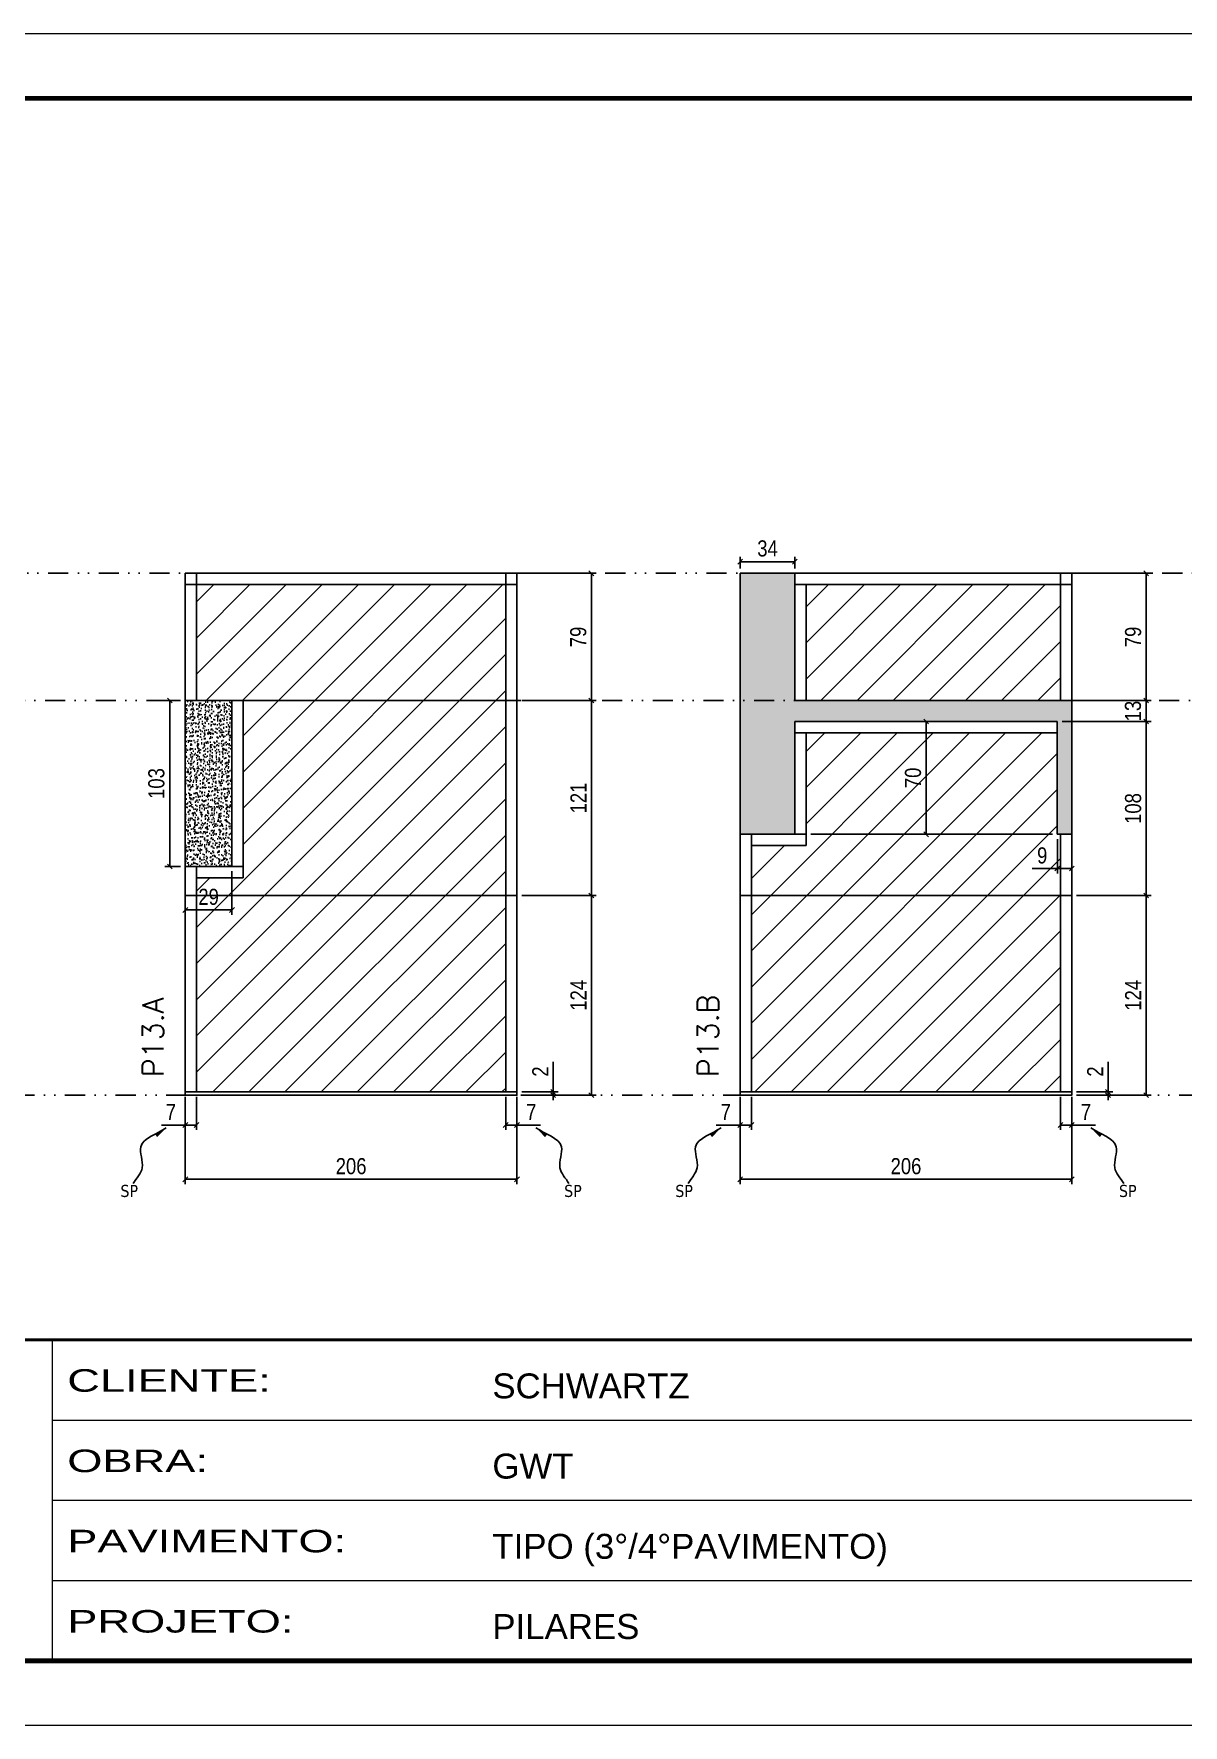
# Model space of a CAD drawing. Extents: x 13770 to 23315, y 867 to 16997.
# Drawn here: x 19568 to 20282, y 11204 to 12254 of the extents above; entities that cross this region are included whole.
import ezdxf

# ---------------------------------------------------------------- set-up
doc = ezdxf.new("R2010")
doc.units = 0
for name, pattern in [('CONTINUO', [0]), ('DASHED', [0.75, 0.5, -0.25]), ('DIVIDE2', [0.625, 0.25, -0.125, 0, -0.125, 0, -0.125]), ('HIDDEN', [0.375, 0.25, -0.125])]:
    doc.linetypes.add(name, pattern=pattern)
for name, color, linetype in [('COTA', 241, 'Continuous'), ('Nível', 160, 'Continuous'), ('Painéis', 200, 'Continuous'), ('SARR_2.2x7', 40, 'Continuous'), ('Sarrafo de Pressão', 42, 'HIDDEN'), ('texto', 7, 'Continuous')]:
    doc.layers.add(name, color=color, linetype=linetype)
for name, color, linetype, lineweight in [('Folhas', 255, 'Continuous', 9), ('Hachura', 251, 'Continuous', 9), ('SARRAFO DE PRESSAO', 251, 'DASHED', 9), ('Texto Seção', 7, 'Continuous', 15)]:
    doc.layers.add(name, color=color, linetype=linetype, lineweight=lineweight)
doc.styles.add('ARIAL', font='arial.ttf')
doc.styles.add('COTA TECNICA', font='techl___.ttf', dxfattribs={"height": 10})
doc.styles.add('COTA TECNICA-50', font='techl___.ttf', dxfattribs={"height": 10})
doc.styles.add('REGUA-120', font='ROMANS.shx', dxfattribs={"height": 15})
doc.styles.get("Standard").update_dxf_attribs({"font": 'arial.ttf'})
doc.styles.add('Tecnologia', font='')
doc.styles.get('Tecnologia').set_extended_font_data('Forgotten Futurist')
doc.dimstyles.new('COTA PAINEL-50', dxfattribs={"dimtxt": 10, "dimasz": 3, "dimexe": 3, "dimexo": 3, "dimgap": 3, "dimtad": 1, "dimdec": 1, "dimzin": 12, "dimdsep": 46, "dimtxsty": 'COTA TECNICA-50', "dimblk1": 'OBLIQUE', "dimblk2": 'OBLIQUE', "dimsah": 1, "dimcen": 0.9, "dimclrd": 4, "dimclre": 4, "dimclrt": 240, "dimadec": 1, "dimazin": 3, "dimtfac": 1, "dimtdec": 1, "dimtmove": 0, "dimatfit": 3, "dimfxl": 1, "dimtolj": 1, "dimtzin": 12, "dimarcsym": 0})
doc.dimstyles.new('PAINEL', dxfattribs={"dimtxt": 10, "dimasz": 3, "dimexe": 3, "dimexo": 3, "dimgap": 3, "dimtad": 1, "dimdec": 1, "dimzin": 12, "dimdsep": 46, "dimtxsty": 'COTA TECNICA', "dimblk1": 'OBLIQUE', "dimblk2": 'OBLIQUE', "dimsah": 1, "dimcen": 0.9, "dimclrd": 4, "dimclre": 4, "dimclrt": 240, "dimadec": 1, "dimazin": 3, "dimtfac": 1, "dimtdec": 1, "dimtmove": 0, "dimatfit": 3, "dimfxl": 1, "dimtolj": 1, "dimtzin": 12, "dimarcsym": 0})
doc.dimstyles.get("Standard").update_dxf_attribs({"dimtxt": 0.18, "dimasz": 0.18, "dimexe": 0.18, "dimexo": 0.0625, "dimgap": 0.09, "dimtad": 0, "dimtih": 1, "dimtoh": 1, "dimdec": 4, "dimzin": 0, "dimdsep": 46, "dimtxsty": 'Standard', "dimcen": 0.09, "dimadec": 0, "dimazin": 0, "dimtfac": 1, "dimtdec": 4, "dimtofl": 0, "dimtmove": 0, "dimatfit": 3, "dimfxl": 1, "dimtolj": 1, "dimtzin": 0, "dimarcsym": 0})

# ---------------------------------------------------------------- blocks, each defined once
blk = doc.blocks.new('9999999999')
at = {"color": 30, "linetype": 'CONTINUO'}
for p, q in [((98564.6, 34230.2), (98564.6, 34429.4)), ((98564.6, 34379.6), (99584, 34379.6)), ((98564.6, 34329.8), (99488, 34329.8)), ((98564.6, 34280), (99488, 34280))]:
    blk.add_line(p, q, dxfattribs=at)
at = {"color": 30, "linetype": 'CONTINUO', "const_width": 2}
blk.add_lwpolyline([(99584, 34230.2), (99584, 34414.4, 0.414214), (99569, 34429.4), (98229, 34429.4, 0.414214), (98214, 34414.4), (98214, 34245.2, 0.414214), (98229, 34230.2), (99584, 34230.2)], format="xyb", dxfattribs=at)
at = {"layer": 'Folhas'}
blk.add_lwpolyline([(98139, 34190.2), (99624, 34190.2), (99624, 35240.2), (98139, 35240.2)], close=True, dxfattribs=at)
at = {"layer": 'Folhas', "color": 30, "const_width": 3}
blk.add_lwpolyline([(98214, 34230.2), (99584, 34230.2), (99584, 35200.2), (98214, 35200.2)], close=True, dxfattribs=at)
at = {"color": 7, "linetype": 'Continuous', "ltscale": 5, "style": 'ARIAL'}
for s, height, p in [('SCHWARTZ', 15.48, (98837.7, 34393.1)), ('GWT', 15.48, (98837.7, 34343.3)), ('TIPO (3°/4°PAVIMENTO)', 15.483, (98837.7, 34293.5)), ('PILARES', 15.48, (98837.7, 34243.7))]:
    blk.add_text(s, height=height, dxfattribs=at).set_placement(p)
at = {"layer": 'Folhas', "color": 7, "style": 'Tecnologia', "width": 1.5}
for s, p in [('CLIENTE:', (98573.7, 34397.2)), ('OBRA:', (98573.7, 34347.3)), ('PAVIMENTO:', (98573.7, 34297.5)), ('PROJETO:', (98573.7, 34247.7))]:
    blk.add_text(s, height=14, dxfattribs=at).set_placement(p)
blk = doc.blocks.new('_Oblique')
at = {"color": 0, "linetype": 'ByBlock', "lineweight": -2}
blk.add_line((-0.5, -0.5), (0.5, 0.5), dxfattribs=at)
blk = doc.blocks.new('*D323')
at = {"layer": 'COTA', "color": 4, "lineweight": -2, "transparency": 16777216}
for p, q in [((19662.5, 11594.3), (19662.5, 11540.1)), ((19868.5, 11594.3), (19868.5, 11540.1)), ((19662.5, 11543.1), (19868.5, 11543.1))]:
    blk.add_line(p, q, dxfattribs=at)
at = {"layer": 'Defpoints', "color": 0, "transparency": 16777216}
for p in [(19662.5, 11597.3), (19868.5, 11597.3), (19868.5, 11543.1)]:
    blk.add_point(p, dxfattribs=at)
at = {"layer": 'COTA', "color": 4, "lineweight": -2, "transparency": 16777216, "xscale": 3, "yscale": 3, "zscale": 3, "rotation": 180}
blk.add_blockref('_Oblique', (19662.5, 11543.1), dxfattribs=at)
at = {"layer": 'COTA', "color": 4, "lineweight": -2, "transparency": 16777216, "xscale": 3, "yscale": 3, "zscale": 3}
blk.add_blockref('_Oblique', (19868.5, 11543.1), dxfattribs=at)
at = {"layer": 'COTA', "color": 240, "transparency": 16777216, "insert": (19765.5, 11551.2), "char_height": 10, "attachment_point": 5, "style": 'COTA TECNICA'}
blk.add_mtext('\\A1;206', dxfattribs=at)
blk = doc.blocks.new('*D324')
at = {"layer": 'COTA', "color": 4, "lineweight": -2, "transparency": 16777216}
for p, q in [((19871.5, 11719.3), (19917.7, 11719.3)), ((19914.7, 11595.3), (19914.7, 11719.3)), ((19871.5, 11595.3), (19917.7, 11595.3))]:
    blk.add_line(p, q, dxfattribs=at)
at = {"layer": 'Defpoints', "color": 0, "transparency": 16777216}
for p in [(19868.5, 11719.3), (19914.7, 11719.3), (19868.5, 11595.3)]:
    blk.add_point(p, dxfattribs=at)
at = {"layer": 'COTA', "color": 4, "lineweight": -2, "transparency": 16777216, "xscale": 3, "yscale": 3, "zscale": 3}
for p, rotation in [((19914.7, 11719.3), 90), ((19914.7, 11595.3), 270)]:
    blk.add_blockref('_Oblique', p, dxfattribs=dict(at, rotation=rotation))
at = {"layer": 'COTA', "color": 240, "transparency": 16777216, "insert": (19906.7, 11657.3), "char_height": 10, "attachment_point": 5, "rotation": 90, "style": 'COTA TECNICA-50'}
blk.add_mtext('\\A1;124', dxfattribs=at)
blk = doc.blocks.new('*D325')
at = {"layer": 'COTA', "color": 4, "lineweight": -2, "transparency": 16777216}
for p, q in [((19891, 11597.3), (19891, 11616.1)), ((19871.5, 11597.3), (19894, 11597.3)), ((19871.5, 11595.3), (19894, 11595.3)), ((19891, 11595.3), (19891, 11597.3)), ((19891, 11595.3), (19891, 11592.3))]:
    blk.add_line(p, q, dxfattribs=at)
at = {"layer": 'Defpoints', "color": 0, "transparency": 16777216}
for p in [(19868.5, 11597.3), (19868.5, 11595.3), (19891, 11595.3)]:
    blk.add_point(p, dxfattribs=at)
at = {"layer": 'COTA', "color": 4, "lineweight": -2, "transparency": 16777216, "xscale": 3, "yscale": 3, "zscale": 3}
for p, rotation in [((19891, 11597.3), 270), ((19891, 11595.3), 90)]:
    blk.add_blockref('_Oblique', p, dxfattribs=dict(at, rotation=rotation))
at = {"layer": 'COTA', "color": 240, "transparency": 16777216, "insert": (19883, 11610), "char_height": 10, "attachment_point": 5, "rotation": 90, "style": 'COTA TECNICA-50'}
blk.add_mtext('\\A1;2', dxfattribs=at)
blk = doc.blocks.new('*D326')
at = {"layer": 'COTA', "color": 4, "lineweight": -2, "transparency": 16777216}
for p, q in [((19662.5, 11592.3), (19662.5, 11573.8)), ((19669.5, 11594.3), (19669.5, 11573.8)), ((19662.5, 11576.8), (19647.8, 11576.8)), ((19669.5, 11576.8), (19662.5, 11576.8))]:
    blk.add_line(p, q, dxfattribs=at)
at = {"layer": 'Defpoints', "color": 0, "transparency": 16777216}
for p in [(19662.5, 11595.3), (19669.5, 11597.3), (19662.5, 11576.8)]:
    blk.add_point(p, dxfattribs=at)
at = {"layer": 'COTA', "color": 4, "lineweight": -2, "transparency": 16777216, "xscale": 3, "yscale": 3, "zscale": 3, "rotation": 180}
blk.add_blockref('_Oblique', (19662.5, 11576.8), dxfattribs=at)
at = {"layer": 'COTA', "color": 4, "lineweight": -2, "transparency": 16777216, "xscale": 3, "yscale": 3, "zscale": 3}
blk.add_blockref('_Oblique', (19669.5, 11576.8), dxfattribs=at)
at = {"layer": 'COTA', "color": 240, "transparency": 16777216, "insert": (19653.6, 11584.9), "char_height": 10, "attachment_point": 5, "style": 'COTA TECNICA-50'}
blk.add_mtext('\\A1;7', dxfattribs=at)
blk = doc.blocks.new('*D327')
at = {"layer": 'COTA', "color": 4, "lineweight": -2, "transparency": 16777216}
for p, q in [((19861.5, 11594.3), (19861.5, 11573.8)), ((19868.5, 11592.3), (19868.5, 11573.8)), ((19861.5, 11576.8), (19868.5, 11576.8)), ((19868.5, 11576.8), (19883.2, 11576.8))]:
    blk.add_line(p, q, dxfattribs=at)
at = {"layer": 'Defpoints', "color": 0, "transparency": 16777216}
for p in [(19861.5, 11597.3), (19868.5, 11595.3), (19868.5, 11576.8)]:
    blk.add_point(p, dxfattribs=at)
at = {"layer": 'COTA', "color": 4, "lineweight": -2, "transparency": 16777216, "xscale": 3, "yscale": 3, "zscale": 3, "rotation": 180}
blk.add_blockref('_Oblique', (19861.5, 11576.8), dxfattribs=at)
at = {"layer": 'COTA', "color": 4, "lineweight": -2, "transparency": 16777216, "xscale": 3, "yscale": 3, "zscale": 3}
blk.add_blockref('_Oblique', (19868.5, 11576.8), dxfattribs=at)
at = {"layer": 'COTA', "color": 240, "transparency": 16777216, "insert": (19877.4, 11584.9), "char_height": 10, "attachment_point": 5, "style": 'COTA TECNICA-50'}
blk.add_mtext('\\A1;7', dxfattribs=at)
blk = doc.blocks.new('*D328')
at = {"layer": 'COTA', "color": 4, "lineweight": -2, "transparency": 16777216}
for p, q in [((19659.5, 11840.3), (19649.9, 11840.3)), ((19652.9, 11737.3), (19652.9, 11840.3)), ((19659.5, 11737.3), (19649.9, 11737.3))]:
    blk.add_line(p, q, dxfattribs=at)
at = {"layer": 'Defpoints', "color": 0, "transparency": 16777216}
for p in [(19652.9, 11840.3), (19662.5, 11840.3), (19662.5, 11737.3)]:
    blk.add_point(p, dxfattribs=at)
at = {"layer": 'COTA', "color": 4, "lineweight": -2, "transparency": 16777216, "xscale": 3, "yscale": 3, "zscale": 3}
for p, rotation in [((19652.9, 11840.3), 90), ((19652.9, 11737.3), 270)]:
    blk.add_blockref('_Oblique', p, dxfattribs=dict(at, rotation=rotation))
at = {"layer": 'COTA', "color": 240, "transparency": 16777216, "insert": (19644.6, 11788.8), "char_height": 10, "attachment_point": 5, "rotation": 90, "style": 'COTA TECNICA'}
blk.add_mtext('\\A1;103', dxfattribs=at)
blk = doc.blocks.new('*D329')
at = {"layer": 'COTA', "color": 4, "lineweight": -2, "transparency": 16777216}
for p, q in [((19662.5, 11734.3), (19662.5, 11707.3)), ((19691.5, 11734.3), (19691.5, 11707.3)), ((19691.5, 11710.3), (19662.5, 11710.3))]:
    blk.add_line(p, q, dxfattribs=at)
at = {"layer": 'Defpoints', "color": 0, "transparency": 16777216}
for p in [(19662.5, 11737.3), (19691.5, 11737.3), (19662.5, 11710.3)]:
    blk.add_point(p, dxfattribs=at)
at = {"layer": 'COTA', "color": 4, "lineweight": -2, "transparency": 16777216, "xscale": 3, "yscale": 3, "zscale": 3, "rotation": 180}
blk.add_blockref('_Oblique', (19662.5, 11710.3), dxfattribs=at)
at = {"layer": 'COTA', "color": 4, "lineweight": -2, "transparency": 16777216, "xscale": 3, "yscale": 3, "zscale": 3}
blk.add_blockref('_Oblique', (19691.5, 11710.3), dxfattribs=at)
at = {"layer": 'COTA', "color": 240, "transparency": 16777216, "insert": (19677, 11718.4), "char_height": 10, "attachment_point": 5, "style": 'COTA TECNICA'}
blk.add_mtext('\\A1;29', dxfattribs=at)
blk = doc.blocks.new('*D330')
at = {"layer": 'COTA', "color": 4, "lineweight": -2, "transparency": 16777216}
for p, q in [((19871.5, 11840.3), (19917.7, 11840.3)), ((19914.7, 11719.3), (19914.7, 11840.3)), ((19871.5, 11719.3), (19917.7, 11719.3))]:
    blk.add_line(p, q, dxfattribs=at)
at = {"layer": 'Defpoints', "color": 0, "transparency": 16777216}
for p in [(19868.5, 11840.3), (19914.7, 11840.3), (19868.5, 11719.3)]:
    blk.add_point(p, dxfattribs=at)
at = {"layer": 'COTA', "color": 4, "lineweight": -2, "transparency": 16777216, "xscale": 3, "yscale": 3, "zscale": 3}
for p, rotation in [((19914.7, 11840.3), 90), ((19914.7, 11719.3), 270)]:
    blk.add_blockref('_Oblique', p, dxfattribs=dict(at, rotation=rotation))
at = {"layer": 'COTA', "color": 240, "transparency": 16777216, "insert": (19906.7, 11779.8), "char_height": 10, "attachment_point": 5, "rotation": 90, "style": 'COTA TECNICA'}
blk.add_mtext('\\A1;121', dxfattribs=at)
blk = doc.blocks.new('*D331')
at = {"layer": 'COTA', "color": 4, "lineweight": -2, "transparency": 16777216}
for p, q in [((20007.1, 11594.3), (20007.1, 11540.1)), ((20213.1, 11594.3), (20213.1, 11540.1)), ((20007.1, 11543.1), (20213.1, 11543.1))]:
    blk.add_line(p, q, dxfattribs=at)
at = {"layer": 'Defpoints', "color": 0, "transparency": 16777216}
for p in [(20007.1, 11597.3), (20213.1, 11597.3), (20213.1, 11543.1)]:
    blk.add_point(p, dxfattribs=at)
at = {"layer": 'COTA', "color": 4, "lineweight": -2, "transparency": 16777216, "xscale": 3, "yscale": 3, "zscale": 3, "rotation": 180}
blk.add_blockref('_Oblique', (20007.1, 11543.1), dxfattribs=at)
at = {"layer": 'COTA', "color": 4, "lineweight": -2, "transparency": 16777216, "xscale": 3, "yscale": 3, "zscale": 3}
blk.add_blockref('_Oblique', (20213.1, 11543.1), dxfattribs=at)
at = {"layer": 'COTA', "color": 240, "transparency": 16777216, "insert": (20110.1, 11551.2), "char_height": 10, "attachment_point": 5, "style": 'COTA TECNICA'}
blk.add_mtext('\\A1;206', dxfattribs=at)
blk = doc.blocks.new('*D332')
at = {"layer": 'COTA', "color": 4, "lineweight": -2, "transparency": 16777216}
for p, q in [((20216.1, 11719.3), (20262.3, 11719.3)), ((20259.3, 11595.3), (20259.3, 11719.3)), ((20216.1, 11595.3), (20262.3, 11595.3))]:
    blk.add_line(p, q, dxfattribs=at)
at = {"layer": 'Defpoints', "color": 0, "transparency": 16777216}
for p in [(20213.1, 11719.3), (20259.3, 11719.3), (20213.1, 11595.3)]:
    blk.add_point(p, dxfattribs=at)
at = {"layer": 'COTA', "color": 4, "lineweight": -2, "transparency": 16777216, "xscale": 3, "yscale": 3, "zscale": 3}
for p, rotation in [((20259.3, 11719.3), 90), ((20259.3, 11595.3), 270)]:
    blk.add_blockref('_Oblique', p, dxfattribs=dict(at, rotation=rotation))
at = {"layer": 'COTA', "color": 240, "transparency": 16777216, "insert": (20251.2, 11657.3), "char_height": 10, "attachment_point": 5, "rotation": 90, "style": 'COTA TECNICA-50'}
blk.add_mtext('\\A1;124', dxfattribs=at)
blk = doc.blocks.new('*D333')
at = {"layer": 'COTA', "color": 4, "lineweight": -2, "transparency": 16777216}
for p, q in [((20235.6, 11597.3), (20235.6, 11616.1)), ((20216.1, 11597.3), (20238.6, 11597.3)), ((20216.1, 11595.3), (20238.6, 11595.3)), ((20235.6, 11595.3), (20235.6, 11597.3)), ((20235.6, 11595.3), (20235.6, 11592.3))]:
    blk.add_line(p, q, dxfattribs=at)
at = {"layer": 'Defpoints', "color": 0, "transparency": 16777216}
for p in [(20213.1, 11597.3), (20213.1, 11595.3), (20235.6, 11595.3)]:
    blk.add_point(p, dxfattribs=at)
at = {"layer": 'COTA', "color": 4, "lineweight": -2, "transparency": 16777216, "xscale": 3, "yscale": 3, "zscale": 3}
for p, rotation in [((20235.6, 11597.3), 270), ((20235.6, 11595.3), 90)]:
    blk.add_blockref('_Oblique', p, dxfattribs=dict(at, rotation=rotation))
at = {"layer": 'COTA', "color": 240, "transparency": 16777216, "insert": (20227.6, 11610), "char_height": 10, "attachment_point": 5, "rotation": 90, "style": 'COTA TECNICA-50'}
blk.add_mtext('\\A1;2', dxfattribs=at)
blk = doc.blocks.new('*D334')
at = {"layer": 'COTA', "color": 4, "lineweight": -2, "transparency": 16777216}
for p, q in [((20007.1, 11592.3), (20007.1, 11573.8)), ((20014.1, 11594.3), (20014.1, 11573.8)), ((20007.1, 11576.8), (19992.3, 11576.8)), ((20014.1, 11576.8), (20007.1, 11576.8))]:
    blk.add_line(p, q, dxfattribs=at)
at = {"layer": 'Defpoints', "color": 0, "transparency": 16777216}
for p in [(20007.1, 11595.3), (20014.1, 11597.3), (20007.1, 11576.8)]:
    blk.add_point(p, dxfattribs=at)
at = {"layer": 'COTA', "color": 4, "lineweight": -2, "transparency": 16777216, "xscale": 3, "yscale": 3, "zscale": 3, "rotation": 180}
blk.add_blockref('_Oblique', (20007.1, 11576.8), dxfattribs=at)
at = {"layer": 'COTA', "color": 4, "lineweight": -2, "transparency": 16777216, "xscale": 3, "yscale": 3, "zscale": 3}
blk.add_blockref('_Oblique', (20014.1, 11576.8), dxfattribs=at)
at = {"layer": 'COTA', "color": 240, "transparency": 16777216, "insert": (19998.2, 11584.9), "char_height": 10, "attachment_point": 5, "style": 'COTA TECNICA-50'}
blk.add_mtext('\\A1;7', dxfattribs=at)
blk = doc.blocks.new('*D335')
at = {"layer": 'COTA', "color": 4, "lineweight": -2, "transparency": 16777216}
for p, q in [((20206.1, 11594.3), (20206.1, 11573.8)), ((20213.1, 11592.3), (20213.1, 11573.8)), ((20206.1, 11576.8), (20213.1, 11576.8)), ((20213.1, 11576.8), (20227.8, 11576.8))]:
    blk.add_line(p, q, dxfattribs=at)
at = {"layer": 'Defpoints', "color": 0, "transparency": 16777216}
for p in [(20206.1, 11597.3), (20213.1, 11595.3), (20213.1, 11576.8)]:
    blk.add_point(p, dxfattribs=at)
at = {"layer": 'COTA', "color": 4, "lineweight": -2, "transparency": 16777216, "xscale": 3, "yscale": 3, "zscale": 3, "rotation": 180}
blk.add_blockref('_Oblique', (20206.1, 11576.8), dxfattribs=at)
at = {"layer": 'COTA', "color": 4, "lineweight": -2, "transparency": 16777216, "xscale": 3, "yscale": 3, "zscale": 3}
blk.add_blockref('_Oblique', (20213.1, 11576.8), dxfattribs=at)
at = {"layer": 'COTA', "color": 240, "transparency": 16777216, "insert": (20221.9, 11584.9), "char_height": 10, "attachment_point": 5, "style": 'COTA TECNICA-50'}
blk.add_mtext('\\A1;7', dxfattribs=at)
blk = doc.blocks.new('*D336')
at = {"layer": 'COTA', "color": 4, "lineweight": -2, "transparency": 16777216}
for p, q in [((20207.1, 11827.3), (20262.3, 11827.3)), ((20259.3, 11719.3), (20259.3, 11827.3)), ((20216.1, 11719.3), (20262.3, 11719.3))]:
    blk.add_line(p, q, dxfattribs=at)
at = {"layer": 'Defpoints', "color": 0, "transparency": 16777216}
for p in [(20204.1, 11827.3), (20259.3, 11827.3), (20213.1, 11719.3)]:
    blk.add_point(p, dxfattribs=at)
at = {"layer": 'COTA', "color": 4, "lineweight": -2, "transparency": 16777216, "xscale": 3, "yscale": 3, "zscale": 3}
for p, rotation in [((20259.3, 11827.3), 90), ((20259.3, 11719.3), 270)]:
    blk.add_blockref('_Oblique', p, dxfattribs=dict(at, rotation=rotation))
at = {"layer": 'COTA', "color": 240, "transparency": 16777216, "insert": (20251.2, 11773.3), "char_height": 10, "attachment_point": 5, "rotation": 90, "style": 'COTA TECNICA'}
blk.add_mtext('\\A1;108', dxfattribs=at)
blk = doc.blocks.new('*D337')
at = {"layer": 'COTA', "color": 4, "lineweight": -2, "transparency": 16777216}
for p, q in [((20216.1, 11919.3), (20262.3, 11919.3)), ((20259.3, 11919.3), (20259.3, 11840.3)), ((20216.1, 11840.3), (20262.3, 11840.3))]:
    blk.add_line(p, q, dxfattribs=at)
at = {"layer": 'Defpoints', "color": 0, "transparency": 16777216}
for p in [(20213.1, 11919.3), (20213.1, 11840.3), (20259.3, 11840.3)]:
    blk.add_point(p, dxfattribs=at)
at = {"layer": 'COTA', "color": 4, "lineweight": -2, "transparency": 16777216, "xscale": 3, "yscale": 3, "zscale": 3}
for p, rotation in [((20259.3, 11919.3), 90), ((20259.3, 11840.3), 270)]:
    blk.add_blockref('_Oblique', p, dxfattribs=dict(at, rotation=rotation))
at = {"layer": 'COTA', "color": 240, "transparency": 16777216, "insert": (20251.2, 11879.8), "char_height": 10, "attachment_point": 5, "rotation": 90, "style": 'COTA TECNICA'}
blk.add_mtext('\\A1;79', dxfattribs=at)
blk = doc.blocks.new('*D338')
at = {"layer": 'COTA', "color": 4, "lineweight": -2, "transparency": 16777216}
for p, q in [((19871.5, 11919.3), (19917.7, 11919.3)), ((19914.7, 11840.3), (19914.7, 11919.3)), ((19871.5, 11840.3), (19917.7, 11840.3))]:
    blk.add_line(p, q, dxfattribs=at)
at = {"layer": 'Defpoints', "color": 0, "transparency": 16777216}
for p in [(19868.5, 11919.3), (19914.7, 11919.3), (19868.5, 11840.3)]:
    blk.add_point(p, dxfattribs=at)
at = {"layer": 'COTA', "color": 4, "lineweight": -2, "transparency": 16777216, "xscale": 3, "yscale": 3, "zscale": 3}
for p, rotation in [((19914.7, 11919.3), 90), ((19914.7, 11840.3), 270)]:
    blk.add_blockref('_Oblique', p, dxfattribs=dict(at, rotation=rotation))
at = {"layer": 'COTA', "color": 240, "transparency": 16777216, "insert": (19906.6, 11879.8), "char_height": 10, "attachment_point": 5, "rotation": 90, "style": 'COTA TECNICA'}
blk.add_mtext('\\A1;79', dxfattribs=at)
blk = doc.blocks.new('*D644')
at = {"layer": 'COTA', "color": 4, "lineweight": -2, "transparency": 16777216}
for p, q in [((20007.1, 11922.3), (20007.1, 11929.5)), ((20041.1, 11922.3), (20041.1, 11929.5)), ((20041.1, 11926.5), (20007.1, 11926.5))]:
    blk.add_line(p, q, dxfattribs=at)
at = {"layer": 'Defpoints', "color": 0, "transparency": 16777216}
for p in [(20007.1, 11926.5), (20007.1, 11919.3), (20041.1, 11919.3)]:
    blk.add_point(p, dxfattribs=at)
at = {"layer": 'COTA', "color": 4, "lineweight": -2, "transparency": 16777216, "xscale": 3, "yscale": 3, "zscale": 3, "rotation": 180}
blk.add_blockref('_Oblique', (20007.1, 11926.5), dxfattribs=at)
at = {"layer": 'COTA', "color": 4, "lineweight": -2, "transparency": 16777216, "xscale": 3, "yscale": 3, "zscale": 3}
blk.add_blockref('_Oblique', (20041.1, 11926.5), dxfattribs=at)
at = {"layer": 'COTA', "color": 240, "transparency": 16777216, "insert": (20024.1, 11934.7), "char_height": 10, "attachment_point": 5, "style": 'COTA TECNICA'}
blk.add_mtext('\\A1;34', dxfattribs=at)
blk = doc.blocks.new('*D798')
at = {"layer": 'COTA', "color": 4, "lineweight": -2, "transparency": 16777216}
for p, q in [((20216.1, 11840.3), (20262.3, 11840.3)), ((20259.3, 11827.3), (20259.3, 11840.3)), ((20207.1, 11827.3), (20262.3, 11827.3))]:
    blk.add_line(p, q, dxfattribs=at)
at = {"layer": 'Defpoints', "color": 0, "transparency": 16777216}
for p in [(20213.1, 11840.3), (20259.3, 11840.3), (20204.1, 11827.3)]:
    blk.add_point(p, dxfattribs=at)
at = {"layer": 'COTA', "color": 4, "lineweight": -2, "transparency": 16777216, "xscale": 3, "yscale": 3, "zscale": 3}
for p, rotation in [((20259.3, 11840.3), 90), ((20259.3, 11827.3), 270)]:
    blk.add_blockref('_Oblique', p, dxfattribs=dict(at, rotation=rotation))
at = {"layer": 'COTA', "color": 240, "transparency": 16777216, "insert": (20251.1, 11833.8), "char_height": 10, "attachment_point": 5, "rotation": 90, "style": 'COTA TECNICA'}
blk.add_mtext('\\A1;13', dxfattribs=at)
blk = doc.blocks.new('*D876')
at = {"layer": 'COTA', "color": 4, "lineweight": -2, "transparency": 16777216}
for p, q in [((20122.6, 11757.3), (20122.6, 11827.3)), ((20051.1, 11757.3), (20125.6, 11757.3))]:
    blk.add_line(p, q, dxfattribs=at)
at = {"layer": 'Defpoints', "color": 0, "transparency": 16777216}
for p in [(20122.6, 11827.3), (20122.6, 11827.3), (20048.1, 11757.3)]:
    blk.add_point(p, dxfattribs=at)
at = {"layer": 'COTA', "color": 4, "lineweight": -2, "transparency": 16777216, "xscale": 3, "yscale": 3, "zscale": 3}
for p, rotation in [((20122.6, 11827.3), 90), ((20122.6, 11757.3), 270)]:
    blk.add_blockref('_Oblique', p, dxfattribs=dict(at, rotation=rotation))
at = {"layer": 'COTA', "color": 240, "transparency": 16777216, "insert": (20114.5, 11792.3), "char_height": 10, "attachment_point": 5, "rotation": 90, "style": 'COTA TECNICA'}
blk.add_mtext('\\A1;70', dxfattribs=at)
blk = doc.blocks.new('*D877')
at = {"layer": 'COTA', "color": 4, "lineweight": -2, "transparency": 16777216}
for p, q in [((20122.6, 11757.3), (20122.6, 11827.3)), ((20201.1, 11757.3), (20119.6, 11757.3))]:
    blk.add_line(p, q, dxfattribs=at)
at = {"layer": 'Defpoints', "color": 0, "transparency": 16777216}
for p in [(20122.6, 11827.3), (20122.6, 11827.3), (20204.1, 11757.3)]:
    blk.add_point(p, dxfattribs=at)
at = {"layer": 'COTA', "color": 4, "lineweight": -2, "transparency": 16777216, "xscale": 3, "yscale": 3, "zscale": 3}
for p, rotation in [((20122.6, 11827.3), 90), ((20122.6, 11757.3), 270)]:
    blk.add_blockref('_Oblique', p, dxfattribs=dict(at, rotation=rotation))
at = {"layer": 'COTA', "color": 240, "transparency": 16777216, "insert": (20114.5, 11792.3), "char_height": 10, "attachment_point": 5, "rotation": 90, "style": 'COTA TECNICA'}
blk.add_mtext('\\A1;70', dxfattribs=at)
blk = doc.blocks.new('*D878')
at = {"layer": 'COTA', "color": 4, "lineweight": -2, "transparency": 16777216}
for p, q in [((20204.1, 11754.3), (20204.1, 11733)), ((20213.1, 11754.3), (20213.1, 11733)), ((20204.1, 11736), (20188.4, 11736)), ((20213.1, 11736), (20204.1, 11736))]:
    blk.add_line(p, q, dxfattribs=at)
at = {"layer": 'Defpoints', "color": 0, "transparency": 16777216}
for p in [(20204.1, 11757.3), (20213.1, 11757.3), (20204.1, 11736)]:
    blk.add_point(p, dxfattribs=at)
at = {"layer": 'COTA', "color": 4, "lineweight": -2, "transparency": 16777216, "xscale": 3, "yscale": 3, "zscale": 3, "rotation": 180}
blk.add_blockref('_Oblique', (20204.1, 11736), dxfattribs=at)
at = {"layer": 'COTA', "color": 4, "lineweight": -2, "transparency": 16777216, "xscale": 3, "yscale": 3, "zscale": 3}
blk.add_blockref('_Oblique', (20213.1, 11736), dxfattribs=at)
at = {"layer": 'COTA', "color": 240, "transparency": 16777216, "insert": (20194.7, 11744.1), "char_height": 10, "attachment_point": 5, "style": 'COTA TECNICA'}
blk.add_mtext('\\A1;9', dxfattribs=at)

msp = doc.modelspace()

# ---------------------------------------------------------------- hatches: boundary and pattern name
at = {"layer": 'COTA'}
h = msp.add_hatch(dxfattribs=at)
h.set_pattern_fill('AR-CONC', color=256, scale=0.03)
h.paths.add_polyline_path([(20041.08, 11827.3), (20204.08, 11827.3), (20204.08, 11757.3), (20213.08, 11757.3), (20213.08, 11840.3), (20007.08, 11840.3), (20007.08, 11757.3), (20041.08, 11757.3)])
h.paths.add_polyline_path([(20041.08, 11919.3), (20007.08, 11919.3), (20007.08, 11840.3), (20041.08, 11840.3)])
h = msp.add_hatch(dxfattribs=at)
h.set_pattern_fill('AR-CONC', color=256, scale=0.03)
h.set_pattern_definition([(50, (1467.773, -110), (5.4655401, -0.4781726), [0.5715, -6.2865]), (355, (1467.773, -110), (-1.0573026, 5.7317054), [0.4572, -5.0292175]), (100.451445, (1468.2284, -110.04), (4.4082374, 5.2535326), [0.4857003, -5.3427073]), (46.1842, (1467.773, -108.476), (8.1323712, -1.2612698), [0.85725, -9.42975]), (96.635558, (1468.451, -108.581), (7.122124, 7.4227837), [0.7285507, -8.0140682]), (351.18415, (1467.773, -108.476), (7.122124, 7.4227837), [0.685799, -7.543792]), (21, (1468.535, -108.857), (4.5484317, -3.0679559), [0.5715, -6.2865]), (326, (1468.535, -108.857), (1.8540609, 5.525639), [0.4572, -5.0292]), (71.451445, (1468.914, -109.1127), (6.4024926, 2.4576831), [0.4857003, -5.3426981]), (37.5, (1467.773, -110), (0.0926581, 2.53665117), [0, -4.96824, 0, -5.1054, 0, -5.04825]), (7.5, (1467.773, -110), (2.00458988, 3.00541724), [0, -2.91084, 0, -4.85394, 0, -1.92405]), (327.5, (1466.0737, -110), (4.06771786, -0.17186232), [0, -1.905, 0, -5.9436, 0, -7.8867]), (317.5, (1465.3117, -110), (4.44387544, 0.76279473), [0, -2.4765, 0, -3.94716, 0, -5.6007])])
h.paths.add_polyline_path([(19691.49, 11840.3), (19662.49, 11840.3), (19662.49, 11737.3), (19691.49, 11737.3)])
at = {"layer": 'Hachura', "linetype": 'ByBlock'}
h = msp.add_hatch(dxfattribs=at)
h.set_pattern_fill('ANSI31', color=256, scale=5)
h.paths.add_polyline_path([(19669.49, 11912.3), (19669.49, 11840.3), (19861.49, 11840.3), (19861.49, 11912.3)])
h.paths.add_polyline_path([(19861.49, 11719.3), (19861.49, 11840.3), (19698.49, 11840.3), (19698.49, 11737.3), (19698.49, 11730.3), (19669.49, 11730.3), (19669.49, 11719.3)])
h.paths.add_polyline_path([(19669.49, 11719.3), (19669.49, 11597.3), (19861.49, 11597.3), (19861.49, 11719.3)])
h = msp.add_hatch(dxfattribs=at)
h.set_pattern_fill('ANSI31', color=256, scale=5)
h.paths.add_polyline_path([(20014.08, 11719.3), (20014.08, 11597.3), (20206.08, 11597.3), (20206.08, 11719.3)])
h.paths.add_polyline_path([(20048.08, 11820.3), (20048.08, 11757.3), (20048.08, 11750.3), (20014.08, 11750.3), (20014.08, 11719.3), (20206.08, 11719.3), (20206.08, 11757.3), (20204.08, 11757.3), (20204.08, 11820.3)])
h.paths.add_polyline_path([(20206.08, 11840.3), (20206.08, 11912.3), (20048.08, 11912.3), (20048.08, 11840.3)])

# ---------------------------------------------------------------- linework, layer by layer
at = {"layer": 'COTA'}
for p, q in [((20007.08, 11757.3), (20007.08, 11919.3)), ((20007.08, 11919.3), (20041.08, 11919.3)), ((19662.49, 11737.3), (19662.49, 11840.3)), ((20213.08, 11757.3), (20213.08, 11840.3)), ((20041.08, 11757.3), (20048.08, 11757.3)), ((20048.08, 11750.3), (20048.08, 11757.3)), ((19691.49, 11737.3), (19698.49, 11737.3)), ((19698.49, 11730.3), (19698.49, 11737.3))]:
    msp.add_line(p, q, dxfattribs=at)
at = {"layer": 'Nível', "color": 4, "linetype": 'DIVIDE2', "ltscale": 50}
for p, q in [((17973.41, 11919.3), (21112.79, 11919.3)), ((19229.5, 11840.3), (21112.79, 11840.3)), ((13769.54, 11595.3), (21112.79, 11595.3))]:
    msp.add_line(p, q, dxfattribs=at)
at = {"layer": 'Painéis'}
for p, q in [((20041.08, 11919.3), (20041.08, 11840.3)), ((20041.08, 11919.3), (20213.08, 11919.3)), ((20213.08, 11919.3), (20213.08, 11840.3)), ((19691.49, 11840.3), (19868.49, 11840.3)), ((19691.49, 11737.3), (19691.49, 11840.3)), ((19868.49, 11840.3), (19868.49, 11719.3)), ((20213.08, 11840.3), (20041.08, 11840.3)), ((20204.08, 11827.3), (20041.08, 11827.3)), ((20041.08, 11827.3), (20041.08, 11757.3)), ((20204.08, 11757.3), (20204.08, 11827.3)), ((20007.08, 11757.3), (20007.08, 11719.3)), ((20007.08, 11757.3), (20041.08, 11757.3)), ((20204.08, 11757.3), (20213.08, 11757.3)), ((20213.08, 11719.3), (20213.08, 11757.3)), ((19662.49, 11719.3), (19662.49, 11737.3)), ((19662.49, 11737.3), (19691.49, 11737.3))]:
    msp.add_line(p, q, dxfattribs=at)
for points in [[(19662.49, 11840.3), (19868.49, 11840.3), (19868.49, 11919.3), (19662.49, 11919.3)], [(19662.49, 11597.3), (19868.49, 11597.3), (19868.49, 11719.3), (19662.49, 11719.3)], [(20007.08, 11597.3), (20213.08, 11597.3), (20213.08, 11719.3), (20007.08, 11719.3)], [(19662.49, 11597.3), (19868.49, 11597.3), (19868.49, 11595.3), (19662.49, 11595.3)], [(20007.08, 11597.3), (20213.08, 11597.3), (20213.08, 11595.3), (20007.08, 11595.3)]]:
    msp.add_lwpolyline(points, close=True, dxfattribs=at)
at = {"layer": 'SARR_2.2x7', "linetype": 'ByBlock'}
for p, q in [((19662.49, 11912.3), (19868.49, 11912.3)), ((20041.08, 11912.3), (20213.08, 11912.3)), ((20048.08, 11840.3), (20048.08, 11912.3)), ((19698.49, 11737.3), (19698.49, 11840.3)), ((20204.08, 11820.3), (20041.08, 11820.3)), ((20048.08, 11757.3), (20048.08, 11820.3)), ((20014.08, 11750.3), (20048.08, 11750.3)), ((19669.49, 11730.3), (19698.49, 11730.3))]:
    msp.add_line(p, q, dxfattribs=at)
at = {"layer": 'Sarrafo de Pressão'}
for p, q in [((19669.49, 11919.3), (19669.49, 11840.3)), ((19861.49, 11919.3), (19861.49, 11840.3)), ((20206.08, 11840.3), (20206.08, 11919.3)), ((19861.49, 11719.3), (19861.49, 11840.3)), ((20014.08, 11719.3), (20014.08, 11757.3)), ((20206.08, 11719.3), (20206.08, 11757.3)), ((19669.49, 11719.3), (19669.49, 11737.3)), ((19669.49, 11597.3), (19669.49, 11719.3)), ((19861.49, 11597.3), (19861.49, 11719.3)), ((20014.08, 11597.3), (20014.08, 11719.3)), ((20206.08, 11597.3), (20206.08, 11719.3))]:
    msp.add_line(p, q, dxfattribs=at)

# ---------------------------------------------------------------- block references
at = {"layer": 'SARRAFO DE PRESSAO', "color": 6, "linetype": 'ByBlock'}
msp.add_blockref('9999999999', (-78984.48, -22985.99), dxfattribs=at)

# ---------------------------------------------------------------- texts
at = {"layer": 'texto', "color": 0, "char_height": 7.5, "attachment_point": 5}
for insert in [(19627.72, 11535.81), (19903.27, 11535.81), (19972.3, 11535.81), (20247.86, 11535.81)]:
    msp.add_mtext('{\\fTahoma|b0|i0|c0|p34;\\C4;SP}', dxfattribs=dict(at, insert=insert))
at = {"layer": 'Texto Seção', "char_height": 13, "width": 285.3299, "attachment_point": 7, "rotation": 90, "style": 'REGUA-120'}
for s, insert in [('P13.A', (19649.02, 11606.55)), ('P13.B', (19993.61, 11606.55))]:
    msp.add_mtext(s, dxfattribs=dict(at, insert=insert))

# ---------------------------------------------------------------- dimensions: what is measured, and where the dimension line sits
at = {"layer": 'COTA'}
for base, p1, p2, dimstyle, picture, middle in [((20007.08, 11926.53), (20041.08, 11919.3), (20007.08, 11919.3), 'PAINEL', '*D644', (20024.08, 11934.75)), ((20204.08, 11735.99), (20213.08, 11757.3), (20204.08, 11757.3), 'PAINEL', '*D878', (20194.74, 11744.07)), ((19662.49, 11710.33), (19691.49, 11737.3), (19662.49, 11737.3), 'PAINEL', '*D329', (19676.99, 11718.42)), ((19868.49, 11576.79), (19861.49, 11597.3), (19868.49, 11595.3), 'COTA PAINEL-50', '*D327', (19877.36, 11584.87)), ((20213.08, 11576.79), (20206.08, 11597.3), (20213.08, 11595.3), 'COTA PAINEL-50', '*D335', (20221.94, 11584.87))]:
    dim = msp.add_linear_dim(base=base, p1=p1, p2=p2, dimstyle=dimstyle, dxfattribs=at)
    dim.commit()
    dim.dimension.update_dxf_attribs({"geometry": picture, "text_midpoint": middle})
for base, p1, p2, angle, dimstyle, picture, middle in [((19914.73, 11919.3), (19868.49, 11840.3), (19868.49, 11919.3), 90, 'PAINEL', '*D338', (19906.63, 11879.8)), ((20259.32, 11840.3), (20213.08, 11919.3), (20213.08, 11840.3), 90, 'PAINEL', '*D337', (20251.21, 11879.8)), ((19652.86, 11840.3), (19662.49, 11737.3), (19662.49, 11840.3), 90, 'PAINEL', '*D328', (19644.64, 11788.8)), ((19914.73, 11840.3), (19868.49, 11719.3), (19868.49, 11840.3), 90, 'PAINEL', '*D330', (19906.67, 11779.8)), ((20122.58, 11827.3), (20048.08, 11757.3), (20122.58, 11827.3), 90, 'PAINEL', '*D876', (20114.48, 11792.3)), ((20122.58, 11827.3), (20204.08, 11757.3), (20122.58, 11827.3), 90, 'PAINEL', '*D877', (20114.48, 11792.3)), ((20259.32, 11827.3), (20213.08, 11719.3), (20204.08, 11827.3), 90, 'PAINEL', '*D336', (20251.19, 11773.3)), ((19914.73, 11719.3), (19868.49, 11595.3), (19868.49, 11719.3), 90, 'COTA PAINEL-50', '*D324', (19906.66, 11657.3)), ((20259.32, 11719.3), (20213.08, 11595.3), (20213.08, 11719.3), 90, 'COTA PAINEL-50', '*D332', (20251.24, 11657.3)), ((19662.49, 11576.79), (19669.49, 11597.3), (19662.49, 11595.3), 180, 'COTA PAINEL-50', '*D326', (19653.63, 11584.87)), ((20007.08, 11576.79), (20014.08, 11597.3), (20007.08, 11595.3), 180, 'COTA PAINEL-50', '*D334', (19998.21, 11584.87))]:
    dim = msp.add_linear_dim(base=base, p1=p1, p2=p2, angle=angle, dimstyle=dimstyle, dxfattribs=at)
    dim.commit()
    dim.dimension.update_dxf_attribs({"geometry": picture, "text_midpoint": middle})
for base, p1, p2, dimstyle, picture, middle in [((20259.32, 11840.3), (20204.08, 11827.3), (20213.08, 11840.3), 'PAINEL', '*D798', (20259.32, 11833.8)), ((19891.02, 11595.3), (19868.49, 11597.3), (19868.49, 11595.3), 'COTA PAINEL-50', '*D325', (19891.02, 11610.05)), ((20235.6, 11595.3), (20213.08, 11597.3), (20213.08, 11595.3), 'COTA PAINEL-50', '*D333', (20235.6, 11610.05))]:
    dim = msp.add_linear_dim(base=base, p1=p1, p2=p2, angle=90, dimstyle=dimstyle, dxfattribs=at)
    dim.commit()
    dim.dimension.update_dxf_attribs({"geometry": picture, "text_midpoint": middle, "dimtype": 160})
for base, p1, p2, picture, middle in [((19868.49, 11543.13), (19662.49, 11597.3), (19868.49, 11597.3), '*D323', (19765.49, 11551.23)), ((20213.08, 11543.13), (20007.08, 11597.3), (20213.08, 11597.3), '*D331', (20110.08, 11551.23))]:
    dim = msp.add_linear_dim(base=base, p1=p1, p2=p2, dimstyle='PAINEL', override={"dimarcsym": 2}, dxfattribs=at)
    dim.commit()
    dim.dimension.update_dxf_attribs({"geometry": picture, "text_midpoint": middle})

# ---------------------------------------------------------------- leaders
at = {"layer": 'COTA', "path_type": 1}
for points in [[(19650.66, 11575.12), (19634.88, 11563.29), (19635.8, 11550.28), (19630.25, 11540.5)], [(19880.32, 11575.12), (19896.11, 11563.29), (19895.18, 11550.28), (19900.73, 11540.5)], [(19995.25, 11575.12), (19979.46, 11563.29), (19980.39, 11550.28), (19974.84, 11540.5)], [(20224.91, 11575.12), (20240.69, 11563.29), (20239.77, 11550.28), (20245.32, 11540.5)]]:
    msp.add_leader(points, dimstyle='Standard', override={"dimasz": 8}, dxfattribs=at)

doc.saveas('drawing.dxf')
